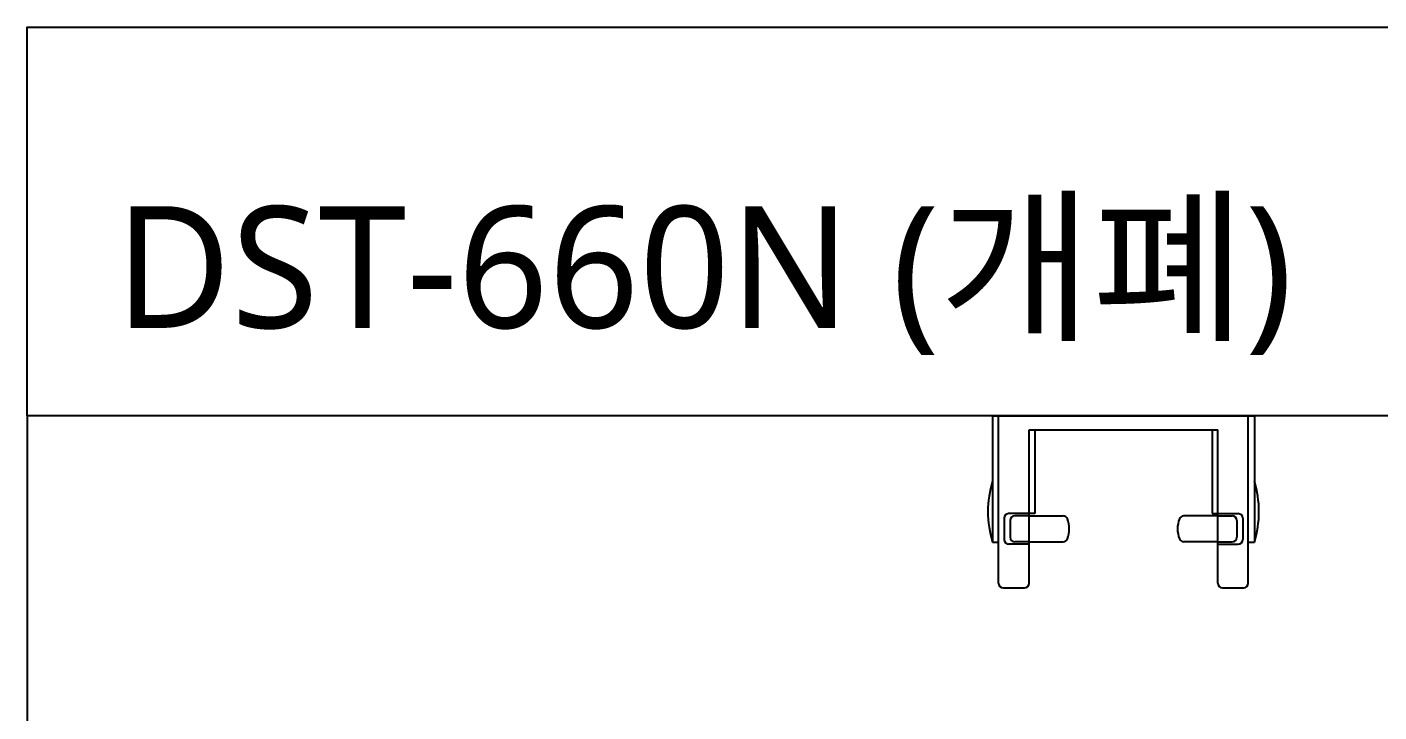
# Model space of a CAD drawing. Extents: x 2340 to 8415, y -46 to 2482.
# Drawn here: x 5779 to 6667, y 2032 to 2482 of the extents above; entities that cross this region are included whole.
import ezdxf

# ---------------------------------------------------------------- set-up
doc = ezdxf.new("R2010")
doc.units = 0
doc.header["$LTSCALE"] = 20
doc.header["$MEASUREMENT"] = 0
doc.layers.get('0').update_dxf_attribs({"linetype": 'CONTINUOUS'})
for name, color, linetype in [('3', 3, 'CONTINUOUS'), ('4', 4, 'CONTINUOUS'), ('6', 6, 'CONTINUOUS')]:
    doc.layers.add(name, color=color, linetype=linetype)
doc.styles.add('GHS', font='romans', dxfattribs={"bigfont": 'ghs'})

msp = doc.modelspace()

# ---------------------------------------------------------------- linework, layer by layer
at = {"layer": '3', "color": 7}
msp.add_lwpolyline([(5779.39, 2226.23), (5779.39, 2481.6), (8414.53, 2481.6), (8414.53, 301.19), (7706.89, 301.19)], dxfattribs=at)
at = {"layer": '4'}
for p, q in [((6413.39, 2226.23), (6585.39, 2226.23)), ((6413.39, 2226.23), (6413.39, 2143.23)), ((6417.39, 2116.23), (6417.39, 2226.23)), ((6581.39, 2116.23), (6581.39, 2226.23)), ((6585.39, 2226.23), (6585.39, 2143.23)), ((6437.39, 2216.92), (6561.39, 2216.92)), ((6437.39, 2116.23), (6437.39, 2216.92)), ((6441.16, 2216.92), (6441.16, 2161.92)), ((6557.61, 2216.92), (6557.61, 2161.92)), ((6561.39, 2116.23), (6561.39, 2216.92)), ((6421.01, 2158.92), (6421.01, 2144.92)), ((6437.39, 2161.92), (6424.01, 2161.92)), ((6425.01, 2157.42), (6425.01, 2146.42)), ((6437.39, 2160.42), (6428.01, 2160.42)), ((6441.16, 2161.92), (6437.39, 2161.92)), ((6437.39, 2160.42), (6459.84, 2160.42)), ((6561.39, 2160.42), (6538.93, 2160.42)), ((6557.61, 2161.92), (6561.39, 2161.92)), ((6561.39, 2161.92), (6574.76, 2161.92)), ((6561.39, 2160.42), (6570.76, 2160.42)), ((6573.76, 2157.42), (6573.76, 2146.42)), ((6577.76, 2158.92), (6577.76, 2144.92)), ((6413.39, 2143.23), (6417.39, 2143.23)), ((6437.39, 2141.92), (6424.01, 2141.92)), ((6437.39, 2143.42), (6428.01, 2143.42)), ((6437.39, 2143.42), (6459.84, 2143.42)), ((6561.39, 2143.42), (6538.93, 2143.42)), ((6561.39, 2143.42), (6570.76, 2143.42)), ((6561.39, 2141.92), (6574.76, 2141.92)), ((6581.39, 2143.23), (6585.39, 2143.23)), ((6420.39, 2113.23), (6434.39, 2113.23)), ((6564.39, 2113.23), (6578.39, 2113.23))]:
    msp.add_line(p, q, dxfattribs=at)
for centre, radius, start, end in [((6478.56, 2163.23), 68.18, 162.94091, 197.05909), ((6520.21, 2163.23), 68.18, 342.94091, 17.05909), ((6424.01, 2158.92), 3, 90, 180), ((6428.01, 2157.42), 3, 90, 180), ((6459.84, 2157.42), 3, 20.74303, 90), ((6445.32, 2151.92), 18.53, 339.25697, 20.74303), ((6553.45, 2151.92), 18.53, 159.25697, 200.74303), ((6538.93, 2157.42), 3, 90, 159.25697), ((6570.76, 2157.42), 3, 0, 90), ((6574.76, 2158.92), 3, 0, 90), ((6424.01, 2144.92), 3, 180, 270), ((6428.01, 2146.42), 3, 180, 270), ((6459.84, 2146.42), 3, 270, 339.25697), ((6538.93, 2146.42), 3, 200.74303, 270), ((6570.76, 2146.42), 3, 270, 0), ((6574.76, 2144.92), 3, 270, 0), ((6420.39, 2116.23), 3, 180, 270), ((6434.39, 2116.23), 3, 270, 0), ((6564.39, 2116.23), 3, 180, 270), ((6578.39, 2116.23), 3, 270, 0)]:
    msp.add_arc(centre, radius, start, end, dxfattribs=at)
at = {"layer": '6'}
msp.add_lwpolyline([(6779.39, 2226.23), (5779.39, 2226.23), (5779.39, 301.19), (7706.89, 301.19), (7706.89, 1326.19)], dxfattribs=at)

# ---------------------------------------------------------------- texts
at = {"insert": (5837.41, 2363.89), "char_height": 80, "width": 1333.0235, "attachment_point": 1, "style": 'GHS'}
msp.add_mtext('{\\fNanumGothic|b0|i0|c0|p50;DST-660N\\fNanumGothic|b0|i0|c129|p50; (개폐)}', dxfattribs=at)

doc.saveas('drawing.dxf')
